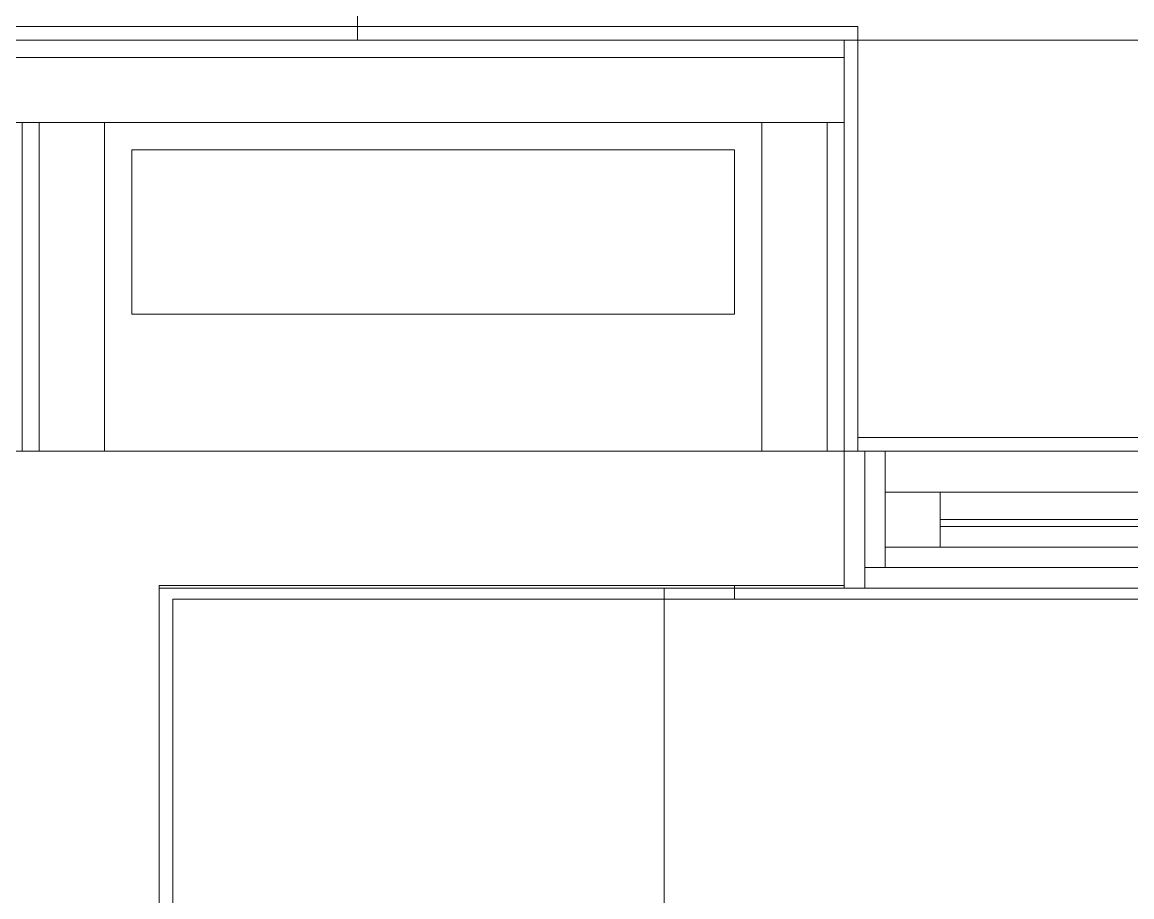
# Model space of a CAD drawing. Header units: metres. Extents: x 3856 to 4207, y -1118 to -691.
# Drawn here: x 3999.757 to 4000.567, y -984.753 to -984.114 of the extents above; entities that cross this region are included whole.
import ezdxf

# ---------------------------------------------------------------- set-up
doc = ezdxf.new("R2010")
doc.units = ezdxf.units.M
for name, color, linetype, lineweight in [('Common Edges', 7, 'Continuous', 9), ('Floors', 7, 'Continuous', 9), ('Frame_Mullion', 7, 'Continuous', 9), ('Glass', 7, 'Continuous', 9), ('Surface Pattern', 7, 'Continuous', 9), ('Walls', 7, 'Continuous', 9), ('Windows', 7, 'Continuous', 9)]:
    doc.layers.add(name, color=color, linetype=linetype, lineweight=lineweight)
doc.layers.add('ROA-E00-URB-A101-MASTER_PLAN cambio estaciomientos_dwg', color=7, linetype='Continuous', lineweight=9, true_color=0x767676)

# ---------------------------------------------------------------- blocks, each defined once
blk = doc.blocks.new('Ventana Proyectada - 0_50 x 1_00 m-11914810-IMPLANTACIÓN - KIT COMERCIAL')
at = {"layer": 'Frame_Mullion'}
for p, q in [((-0.5, -0.05), (-0.5, 0.05)), ((-0.5, 0.05), (-0.485, 0.05)), ((-0.485, 0.05), (-0.485, -0.05)), ((-0.485, -0.035), (-0.485, 0.05)), ((-0.485, 0.05), (-0.47, 0.05)), ((-0.47, 0.05), (-0.47, -0.035)), ((0.47, 0.05), (-0.47, 0.05)), ((-0.47, -0.02), (-0.47, 0.02)), ((-0.47, 0.02), (-0.43, 0.02)), ((-0.43, 0.02), (-0.43, -0.02)), ((0.43, 0.02), (-0.43, 0.02)), ((-0.43, -0.02), (-0.47, -0.02)), ((-0.43, -0.02), (0.43, -0.02)), ((-0.47, -0.035), (-0.485, -0.035)), ((-0.47, -0.035), (0.47, -0.035)), ((-0.485, -0.05), (-0.5, -0.05)), ((-0.485, -0.05), (0.485, -0.05))]:
    blk.add_line(p, q, dxfattribs=at)
at = {"layer": 'Glass'}
for p, q in [((-0.43, 0), (0.43, 0)), ((-0.43, -0.005), (-0.43, 0)), ((0.43, -0.005), (-0.43, -0.005))]:
    blk.add_line(p, q, dxfattribs=at)
blk = doc.blocks.new('EDIFICIO TIPO A_rvt-3-IMPLANTACIÓN - KIT COMERCIAL')
at = {"layer": 'Surface Pattern', "true_color": 0xdcf1d6}
h = blk.add_hatch(dxfattribs=at)
h.set_pattern_fill('FP_8', color=254, style=0, pattern_type=2)
h.set_pattern_definition([(45, (0, 0), (-1.76776695, 0), [0.9375, -3.75]), (45, (1.25, 1.25), (-1.76776695, 0), [0.9375, -3.75]), (45, (2.5, -0.375), (-1.76776695, 0), [0.3125, -2.5]), (90, (2.5, 0.625), (-0.625, 0.625), [0.625, -2.5]), (315, (2.5, 1.25), (0, 3.5355339), [0.625, -3.75]), (0, (1.25, 1.25), (2.5, 2.5), [0.375, -1.25]), (0, (-1.875, 2.5), (2.5, 2.5), [0.375, -2.5])])
h.paths.add_polyline_path([(3987.35676, -994.12735), (3987.35676, -993.52735), (3987.20676, -993.52735), (3987.20676, -991.12735), (3987.35676, -991.12735), (3987.35676, -984.12735), (3995.55758, -984.12735), (3995.55758, -983.97735), (3996.30676, -983.97735), (3996.30676, -982.67735), (3996.40676, -982.67735), (3996.40676, -983.97735), (3997.15758, -983.97735), (3997.15758, -984.12735), (4005.35676, -984.12735), (4005.35676, -991.12735), (4005.50676, -991.12735), (4005.50676, -993.52735), (4005.35676, -993.52735), (4005.35676, -994.02735), (4007.40676, -994.02735), (4007.40676, -987.41274), (4006.79466, -987.0231), (4007.40676, -986.72914), (4007.40676, -982.57735), (3985.30676, -982.57735), (3985.30676, -994.12735), (3986.6166, -994.12735)])
at = {"layer": 'Surface Pattern', "true_color": 0x808080}
h = blk.add_hatch(dxfattribs=at)
h.set_pattern_fill('FP_77', color=8, style=0, pattern_type=2)
h.set_pattern_definition([(180, (4000.791, 1042.612), (-7e-17, -0.566), []), (270, (4000.791, 1042.612), (0.566, 3e-17), [])])
h.paths.add_polyline_path([(3999.85676, -985.42735), (4001.35676, -985.42735), (4001.35676, -984.52735), (3999.85676, -984.52735), (3999.85676, -985.17384)])
h.paths.add_polyline_path([(4000.21794, -985.1003), (4000.09986, -985.0903), (4000.10799, -984.8818), (4000.24128, -984.8903), (4000.23173, -985.0903), (4000.22113, -985.1003)])
at = {"layer": 'Common Edges'}
for p, q in [((4000.35676, -984.13985), (3999.50926, -984.13985)), ((4000.34426, -984.42735), (4000.34426, -984.18735))]:
    blk.add_line(p, q, dxfattribs=at)
at = {"layer": 'Floors'}
for p, q in [((4000.35676, -984.12735), (4003.6584, -984.12735)), ((4000.35676, -984.52735), (3999.85676, -984.52735)), ((3999.85676, -984.52735), (3999.85676, -985.42735))]:
    blk.add_line(p, q, dxfattribs=at)
at = {"layer": 'Walls', "lineweight": 18}
for p, q in [((4000.36676, -984.11735), (3999.49676, -984.11735)), ((4000.36676, -984.12735), (4000.36676, -984.11735)), ((4000.35676, -984.12735), (3999.49676, -984.12735)), ((3999.49676, -984.12735), (4000.35676, -984.12735)), ((4000.35676, -984.18735), (4000.35676, -984.12735)), ((4000.35676, -984.12735), (4000.35676, -984.42735)), ((4000.36676, -984.42735), (4000.36676, -984.12735)), ((3999.55676, -984.18735), (4000.35676, -984.18735)), ((4000.29676, -984.18735), (4000.29676, -984.42735)), ((4000.35676, -984.18735), (4000.29676, -984.18735)), ((4000.35676, -984.42735), (4000.35676, -984.18735)), ((4000.29676, -984.42735), (4000.35676, -984.42735)), ((4000.35676, -984.42735), (4000.36676, -984.42735)), ((3999.85676, -984.5253), (3999.85676, -986.72735)), ((3999.86676, -984.5253), (3999.85676, -984.5253)), ((4000.27676, -984.5253), (3999.86676, -984.5253)), ((4000.27676, -984.5353), (4000.27676, -984.5253)), ((3999.86676, -986.71735), (3999.86676, -984.5353)), ((3999.86676, -984.5353), (4000.27676, -984.5353))]:
    blk.add_line(p, q, dxfattribs=at)
at = {"layer": 'Walls'}
for p, q in [((4001.35676, -984.41735), (4000.36676, -984.41735)), ((4000.36676, -984.41735), (4001.35676, -984.41735)), ((4000.36676, -984.42735), (4000.36676, -984.41735)), ((4000.36676, -984.42735), (4000.36676, -984.41735)), ((4000.27676, -984.5253), (4000.35707, -984.5253)), ((4000.27676, -984.5253), (4000.27676, -984.5353)), ((4001.33771, -984.5353), (4000.27676, -984.5353))]:
    blk.add_line(p, q, dxfattribs=at)
at = {"layer": 'Windows', "lineweight": 9}
blk.add_blockref('Ventana Proyectada - 0_50 x 1_00 m-11914810-IMPLANTACIÓN - KIT COMERCIAL', (4000.85676, -984.47735), dxfattribs=at)
blk = doc.blocks.new('ROA-E00-URB-A101-MASTER_PLAN cambio estaciomientos_dwg_ROA-E01-ARQ-R23_rvt-3-Master Plan - Etapa 1-7986584-IMPLANTACIÓN - KIT COMERCIAL')
at = {"layer": 'Common Edges'}
blk.add_line((984.42735, 3999.76926), (984.18735, 3999.76926), dxfattribs=at)
at = {"layer": 'Walls'}
blk.add_line((984.42735, 4000.36676), (984.12735, 4000.36676), dxfattribs=at)
at = {"layer": 'Walls', "flags": 128}
for points in [[(984.41735, 4001.35676), (984.41735, 4000.36676), (984.42735, 4000.36676)], [(984.5253, 4000.35676), (984.5253, 3999.86676), (984.5253, 3999.85676)], [(984.18735, 3999.81676), (984.42735, 3999.81676), (984.42735, 3999.75676), (984.18735, 3999.75676)]]:
    blk.add_lwpolyline(points, dxfattribs=at)
blk = doc.blocks.new('ROA-E00-URB-A101-MASTER_PLAN cambio estaciomientos_dwg_ROA-E01-EST-R23_rvt-3-Master Plan - Etapa 1-7986862-IMPLANTACIÓN - KIT COMERCIAL')
at = {"layer": 'Floors', "flags": 128}
blk.add_lwpolyline([(984.20735, 4000.27676), (984.32735, 4000.27676), (984.32735, 3999.83676), (984.20735, 3999.83676)], close=True, dxfattribs=at)
at = {"layer": 'Walls'}
blk.add_line((984.42735, 4000.29676), (984.42735, 3999.55676), dxfattribs=at)
blk = doc.blocks.new('ROA-E00-URB-A101-MASTER_PLAN cambio estaciomientos_dwg-7942325-IMPLANTACIÓN - KIT COMERCIAL')
for name in ['ROA-E00-URB-A101-MASTER_PLAN cambio estaciomientos_dwg_ROA-E01-EST-R23_rvt-3-Master Plan - Etapa 1-7986862-IMPLANTACIÓN - KIT COMERCIAL', 'ROA-E00-URB-A101-MASTER_PLAN cambio estaciomientos_dwg_ROA-E01-ARQ-R23_rvt-3-Master Plan - Etapa 1-7986584-IMPLANTACIÓN - KIT COMERCIAL']:
    blk.add_blockref(name, (0, 0))

msp = doc.modelspace()

# ---------------------------------------------------------------- block references
at = {"lineweight": 5}
msp.add_blockref('EDIFICIO TIPO A_rvt-3-IMPLANTACIÓN - KIT COMERCIAL', (0, 0), dxfattribs=at)
at = {"layer": 'ROA-E00-URB-A101-MASTER_PLAN cambio estaciomientos_dwg', "color": 7, "rotation": 269.9999999999999}
msp.add_blockref('ROA-E00-URB-A101-MASTER_PLAN cambio estaciomientos_dwg-7942325-IMPLANTACIÓN - KIT COMERCIAL', (0, 0), dxfattribs=at)

doc.saveas('drawing.dxf')
